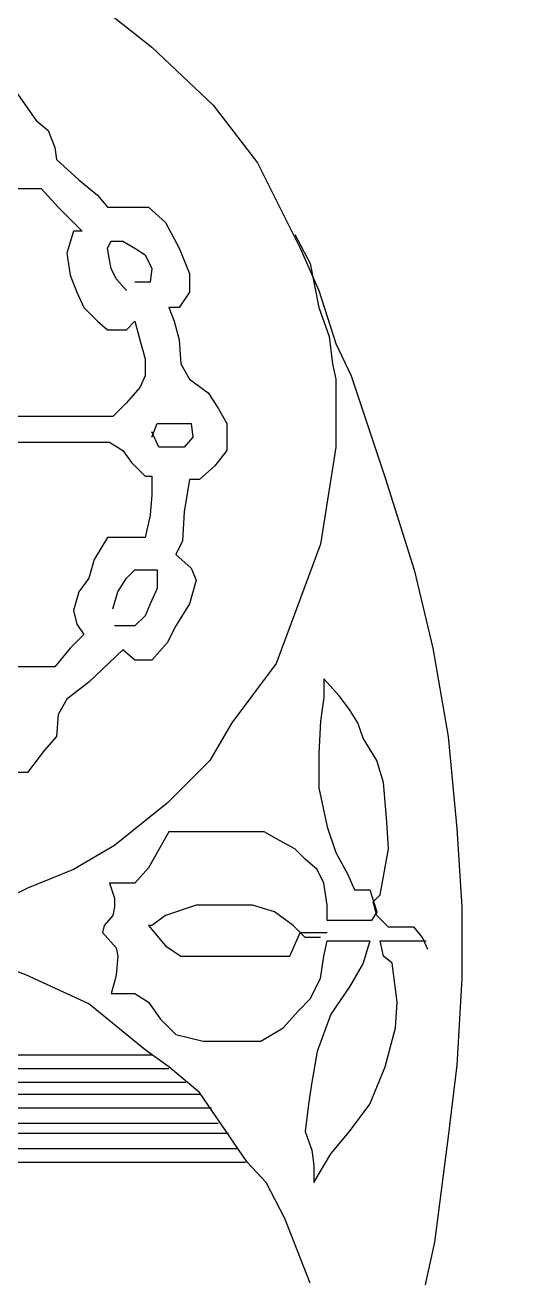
# Model space of a CAD drawing. Extents: x 748454 to 749044, y 4316681 to 4317708.
# Drawn here: x 748497.76 to 748500.74, y 4317540.15 to 4317547.51 of the extents above; entities that cross this region are included whole.
import ezdxf

# ---------------------------------------------------------------- set-up
doc = ezdxf.new("R2010")
doc.units = 0
doc.layers.get('0').update_dxf_attribs({"linetype": 'CONTINUOUS'})

msp = doc.modelspace()

# ---------------------------------------------------------------- linework, layer by layer
at = {"color": 0, "linetype": 'CONTINUOUS'}
for p, q in [((748498.21, 4317547.61), (748498.5, 4317547.38)), ((748498.21, 4317547.61), (748498.5, 4317547.38)), ((748498.5, 4317547.38), (748498.86, 4317547.04)), ((748498.5, 4317547.38), (748498.86, 4317547.04)), ((748497.7, 4317547.12), (748497.82, 4317546.95)), ((748497.7, 4317547.12), (748497.82, 4317546.95)), ((748498.86, 4317547.04), (748499.12, 4317546.7)), ((748498.86, 4317547.04), (748499.12, 4317546.7)), ((748497.82, 4317546.95), (748497.89, 4317546.89)), ((748497.82, 4317546.95), (748497.89, 4317546.89)), ((748497.89, 4317546.89), (748497.93, 4317546.79)), ((748497.89, 4317546.89), (748497.93, 4317546.79)), ((748497.93, 4317546.79), (748497.94, 4317546.72)), ((748497.93, 4317546.79), (748497.94, 4317546.72)), ((748497.94, 4317546.72), (748498.07, 4317546.6)), ((748497.94, 4317546.72), (748498.07, 4317546.6)), ((748499.12, 4317546.7), (748499.37, 4317546.2)), ((748499.12, 4317546.7), (748499.37, 4317546.2)), ((748497.68, 4317546.55), (748497.77, 4317546.55)), ((748497.68, 4317546.55), (748497.77, 4317546.55)), ((748497.77, 4317546.55), (748497.85, 4317546.55)), ((748497.77, 4317546.55), (748497.85, 4317546.55)), ((748497.85, 4317546.55), (748497.95, 4317546.44)), ((748497.85, 4317546.55), (748497.95, 4317546.44)), ((748498.07, 4317546.6), (748498.18, 4317546.51)), ((748498.07, 4317546.6), (748498.18, 4317546.51)), ((748498.18, 4317546.51), (748498.24, 4317546.44)), ((748498.18, 4317546.51), (748498.24, 4317546.44)), ((748497.95, 4317546.44), (748498.04, 4317546.35)), ((748497.95, 4317546.44), (748498.04, 4317546.35)), ((748498.24, 4317546.44), (748498.29, 4317546.44)), ((748498.24, 4317546.44), (748498.29, 4317546.44)), ((748498.29, 4317546.44), (748498.36, 4317546.44)), ((748498.29, 4317546.44), (748498.36, 4317546.44)), ((748498.36, 4317546.44), (748498.48, 4317546.44)), ((748498.36, 4317546.44), (748498.48, 4317546.44)), ((748498.48, 4317546.44), (748498.58, 4317546.35)), ((748498.48, 4317546.44), (748498.58, 4317546.35)), ((748498.04, 4317546.35), (748498.09, 4317546.3)), ((748498.04, 4317546.35), (748498.09, 4317546.3)), ((748498.58, 4317546.35), (748498.66, 4317546.2)), ((748498.58, 4317546.35), (748498.66, 4317546.2)), ((748498.04, 4317546.3), (748498, 4317546.17)), ((748498.04, 4317546.3), (748498, 4317546.17)), ((748498.09, 4317546.3), (748498.04, 4317546.3)), ((748498.09, 4317546.3), (748498.04, 4317546.3)), ((748498.24, 4317546.2), (748498.26, 4317546.24)), ((748498.24, 4317546.2), (748498.26, 4317546.24)), ((748498.26, 4317546.24), (748498.33, 4317546.24)), ((748498.26, 4317546.24), (748498.33, 4317546.24)), ((748498.33, 4317546.24), (748498.4, 4317546.2)), ((748498.33, 4317546.24), (748498.4, 4317546.2)), ((748499.34, 4317546.28), (748499.43, 4317546.11)), ((748499.34, 4317546.28), (748499.43, 4317546.11)), ((748498, 4317546.17), (748498.02, 4317546.04)), ((748498, 4317546.17), (748498.02, 4317546.04)), ((748498.25, 4317546.13), (748498.24, 4317546.2)), ((748498.25, 4317546.13), (748498.24, 4317546.2)), ((748498.4, 4317546.2), (748498.46, 4317546.16)), ((748498.4, 4317546.2), (748498.46, 4317546.16)), ((748498.66, 4317546.2), (748498.72, 4317546.05)), ((748498.66, 4317546.2), (748498.72, 4317546.05)), ((748499.37, 4317546.2), (748499.48, 4317545.95)), ((748499.37, 4317546.2), (748499.48, 4317545.95)), ((748498.26, 4317546.08), (748498.25, 4317546.13)), ((748498.26, 4317546.08), (748498.25, 4317546.13)), ((748498.46, 4317546.16), (748498.5, 4317546.08)), ((748498.46, 4317546.16), (748498.5, 4317546.08)), ((748499.43, 4317546.11), (748499.48, 4317545.85)), ((748499.43, 4317546.11), (748499.48, 4317545.85)), ((748498.02, 4317546.04), (748498.06, 4317545.94)), ((748498.02, 4317546.04), (748498.06, 4317545.94)), ((748498.29, 4317546.02), (748498.26, 4317546.08)), ((748498.29, 4317546.02), (748498.26, 4317546.08)), ((748498.35, 4317545.95), (748498.29, 4317546.02)), ((748498.35, 4317545.95), (748498.29, 4317546.02)), ((748498.5, 4317546.08), (748498.49, 4317546)), ((748498.5, 4317546.08), (748498.49, 4317546)), ((748498.72, 4317546.05), (748498.72, 4317545.94)), ((748498.72, 4317546.05), (748498.72, 4317545.94)), ((748498.46, 4317546), (748498.4, 4317546)), ((748498.46, 4317546), (748498.4, 4317546)), ((748498.49, 4317546), (748498.46, 4317546)), ((748498.49, 4317546), (748498.46, 4317546)), ((748499.48, 4317545.95), (748499.58, 4317545.64)), ((748499.48, 4317545.95), (748499.58, 4317545.64)), ((748498.06, 4317545.94), (748498.1, 4317545.85)), ((748498.06, 4317545.94), (748498.1, 4317545.85)), ((748498.72, 4317545.94), (748498.66, 4317545.85)), ((748498.72, 4317545.94), (748498.66, 4317545.85)), ((748498.1, 4317545.85), (748498.18, 4317545.77)), ((748498.1, 4317545.85), (748498.18, 4317545.77)), ((748498.66, 4317545.85), (748498.6, 4317545.85)), ((748498.6, 4317545.85), (748498.63, 4317545.77)), ((748498.66, 4317545.85), (748498.6, 4317545.85)), ((748498.6, 4317545.85), (748498.63, 4317545.77)), ((748499.48, 4317545.85), (748499.54, 4317545.68)), ((748499.48, 4317545.85), (748499.54, 4317545.68)), ((748498.18, 4317545.77), (748498.24, 4317545.72)), ((748498.18, 4317545.77), (748498.24, 4317545.72)), ((748498.35, 4317545.72), (748498.4, 4317545.77)), ((748498.35, 4317545.72), (748498.4, 4317545.77)), ((748498.4, 4317545.77), (748498.43, 4317545.66)), ((748498.4, 4317545.77), (748498.43, 4317545.66)), ((748498.63, 4317545.77), (748498.66, 4317545.66)), ((748498.63, 4317545.77), (748498.66, 4317545.66)), ((748498.24, 4317545.72), (748498.29, 4317545.72)), ((748498.24, 4317545.72), (748498.29, 4317545.72)), ((748498.29, 4317545.72), (748498.35, 4317545.72)), ((748498.29, 4317545.72), (748498.35, 4317545.72)), ((748498.43, 4317545.66), (748498.46, 4317545.55)), ((748498.43, 4317545.66), (748498.46, 4317545.55)), ((748498.66, 4317545.66), (748498.67, 4317545.52)), ((748498.66, 4317545.66), (748498.67, 4317545.52)), ((748499.54, 4317545.68), (748499.56, 4317545.52)), ((748499.54, 4317545.68), (748499.56, 4317545.52)), ((748499.58, 4317545.64), (748499.67, 4317545.45)), ((748499.58, 4317545.64), (748499.67, 4317545.45)), ((748498.46, 4317545.55), (748498.46, 4317545.45)), ((748498.46, 4317545.55), (748498.46, 4317545.45)), ((748498.67, 4317545.52), (748498.72, 4317545.43)), ((748498.67, 4317545.52), (748498.72, 4317545.43)), ((748499.56, 4317545.52), (748499.58, 4317545.43)), ((748499.56, 4317545.52), (748499.58, 4317545.43)), ((748498.46, 4317545.45), (748498.43, 4317545.38)), ((748498.46, 4317545.45), (748498.43, 4317545.38)), ((748498.72, 4317545.43), (748498.83, 4317545.35)), ((748498.72, 4317545.43), (748498.83, 4317545.35)), ((748499.58, 4317545.43), (748499.58, 4317545.03)), ((748499.58, 4317545.43), (748499.58, 4317545.03)), ((748499.67, 4317545.45), (748499.87, 4317544.85)), ((748499.67, 4317545.45), (748499.87, 4317544.85)), ((748498.43, 4317545.38), (748498.35, 4317545.29)), ((748498.43, 4317545.38), (748498.35, 4317545.29)), ((748498.35, 4317545.29), (748498.27, 4317545.21)), ((748498.35, 4317545.29), (748498.27, 4317545.21)), ((748498.83, 4317545.35), (748498.89, 4317545.26)), ((748498.83, 4317545.35), (748498.89, 4317545.26)), ((748497.79, 4317545.21), (748497.69, 4317545.21)), ((748497.79, 4317545.21), (748497.69, 4317545.21)), ((748497.96, 4317545.21), (748497.79, 4317545.21)), ((748497.96, 4317545.21), (748497.79, 4317545.21)), ((748498.13, 4317545.21), (748497.96, 4317545.21)), ((748498.13, 4317545.21), (748497.96, 4317545.21)), ((748498.27, 4317545.21), (748498.13, 4317545.21)), ((748498.27, 4317545.21), (748498.13, 4317545.21)), ((748498.89, 4317545.26), (748498.94, 4317545.17)), ((748498.89, 4317545.26), (748498.94, 4317545.17)), ((748498.5, 4317545.09), (748498.53, 4317545.17)), ((748498.5, 4317545.09), (748498.53, 4317545.17)), ((748498.53, 4317545.17), (748498.58, 4317545.17)), ((748498.53, 4317545.17), (748498.58, 4317545.17)), ((748498.58, 4317545.17), (748498.66, 4317545.17)), ((748498.58, 4317545.17), (748498.66, 4317545.17)), ((748498.66, 4317545.17), (748498.73, 4317545.17)), ((748498.66, 4317545.17), (748498.73, 4317545.17)), ((748498.73, 4317545.17), (748498.74, 4317545.09)), ((748498.73, 4317545.17), (748498.74, 4317545.09)), ((748498.94, 4317545.17), (748498.94, 4317545.01)), ((748498.94, 4317545.17), (748498.94, 4317545.01)), ((748497.69, 4317545.06), (748497.79, 4317545.06)), ((748497.69, 4317545.06), (748497.79, 4317545.06)), ((748497.79, 4317545.06), (748497.97, 4317545.06)), ((748497.79, 4317545.06), (748497.97, 4317545.06)), ((748497.97, 4317545.06), (748498.15, 4317545.06)), ((748497.97, 4317545.06), (748498.15, 4317545.06)), ((748498.15, 4317545.06), (748498.25, 4317545.06)), ((748498.15, 4317545.06), (748498.25, 4317545.06)), ((748498.25, 4317545.06), (748498.33, 4317545.01)), ((748498.25, 4317545.06), (748498.33, 4317545.01)), ((748498.54, 4317545.03), (748498.5, 4317545.12)), ((748498.54, 4317545.03), (748498.5, 4317545.12)), ((748498.74, 4317545.09), (748498.69, 4317545.03)), ((748498.74, 4317545.09), (748498.69, 4317545.03)), ((748498.33, 4317545.01), (748498.38, 4317544.94)), ((748498.33, 4317545.01), (748498.38, 4317544.94)), ((748498.58, 4317545.03), (748498.54, 4317545.03)), ((748498.58, 4317545.03), (748498.54, 4317545.03)), ((748498.64, 4317545.03), (748498.58, 4317545.03)), ((748498.64, 4317545.03), (748498.58, 4317545.03)), ((748498.69, 4317545.03), (748498.64, 4317545.03)), ((748498.69, 4317545.03), (748498.64, 4317545.03)), ((748498.94, 4317545.01), (748498.87, 4317544.92)), ((748498.94, 4317545.01), (748498.87, 4317544.92)), ((748499.58, 4317545.03), (748499.49, 4317544.46)), ((748499.58, 4317545.03), (748499.49, 4317544.46)), ((748498.38, 4317544.94), (748498.46, 4317544.86)), ((748498.38, 4317544.94), (748498.46, 4317544.86)), ((748498.87, 4317544.92), (748498.78, 4317544.84)), ((748498.87, 4317544.92), (748498.78, 4317544.84)), ((748498.46, 4317544.86), (748498.5, 4317544.86)), ((748498.46, 4317544.86), (748498.5, 4317544.86)), ((748498.5, 4317544.86), (748498.5, 4317544.75)), ((748498.5, 4317544.86), (748498.5, 4317544.75)), ((748498.72, 4317544.84), (748498.69, 4317544.65)), ((748498.72, 4317544.84), (748498.69, 4317544.65)), ((748498.78, 4317544.84), (748498.72, 4317544.84)), ((748498.78, 4317544.84), (748498.72, 4317544.84)), ((748499.87, 4317544.85), (748500.04, 4317544.31)), ((748499.87, 4317544.85), (748500.04, 4317544.31)), ((748498.5, 4317544.75), (748498.49, 4317544.63)), ((748498.5, 4317544.75), (748498.49, 4317544.63)), ((748498.49, 4317544.63), (748498.46, 4317544.5)), ((748498.49, 4317544.63), (748498.46, 4317544.5)), ((748498.69, 4317544.65), (748498.68, 4317544.48)), ((748498.69, 4317544.65), (748498.68, 4317544.48)), ((748498.24, 4317544.5), (748498.16, 4317544.37)), ((748498.24, 4317544.5), (748498.16, 4317544.37)), ((748498.33, 4317544.5), (748498.24, 4317544.5)), ((748498.33, 4317544.5), (748498.24, 4317544.5)), ((748498.4, 4317544.5), (748498.33, 4317544.5)), ((748498.4, 4317544.5), (748498.33, 4317544.5)), ((748498.46, 4317544.5), (748498.4, 4317544.5)), ((748498.46, 4317544.5), (748498.4, 4317544.5)), ((748498.68, 4317544.48), (748498.64, 4317544.4)), ((748498.68, 4317544.48), (748498.64, 4317544.4)), ((748498.64, 4317544.4), (748498.73, 4317544.32)), ((748498.64, 4317544.4), (748498.73, 4317544.32)), ((748499.49, 4317544.46), (748499.35, 4317544.08)), ((748499.49, 4317544.46), (748499.35, 4317544.08)), ((748498.16, 4317544.37), (748498.13, 4317544.26)), ((748498.16, 4317544.37), (748498.13, 4317544.26)), ((748498.13, 4317544.26), (748498.07, 4317544.18)), ((748498.13, 4317544.26), (748498.07, 4317544.18)), ((748498.3, 4317544.18), (748498.35, 4317544.26)), ((748498.3, 4317544.18), (748498.35, 4317544.26)), ((748498.35, 4317544.26), (748498.4, 4317544.31)), ((748498.35, 4317544.26), (748498.4, 4317544.31)), ((748498.4, 4317544.31), (748498.47, 4317544.31)), ((748498.4, 4317544.31), (748498.47, 4317544.31)), ((748498.47, 4317544.31), (748498.53, 4317544.31)), ((748498.47, 4317544.31), (748498.53, 4317544.31)), ((748498.53, 4317544.31), (748498.53, 4317544.2)), ((748498.53, 4317544.31), (748498.53, 4317544.2)), ((748498.76, 4317544.25), (748498.72, 4317544.11)), ((748498.76, 4317544.25), (748498.72, 4317544.11)), ((748498.73, 4317544.32), (748498.76, 4317544.25)), ((748498.73, 4317544.32), (748498.76, 4317544.25)), ((748500.04, 4317544.31), (748500.15, 4317543.85)), ((748500.04, 4317544.31), (748500.15, 4317543.85)), ((748498.07, 4317544.18), (748498.04, 4317544.07)), ((748498.07, 4317544.18), (748498.04, 4317544.07)), ((748498.27, 4317544.08), (748498.3, 4317544.18)), ((748498.27, 4317544.08), (748498.3, 4317544.18)), ((748498.53, 4317544.2), (748498.49, 4317544.11)), ((748498.53, 4317544.2), (748498.49, 4317544.11)), ((748498.49, 4317544.11), (748498.46, 4317544.04)), ((748498.49, 4317544.11), (748498.46, 4317544.04)), ((748498.72, 4317544.11), (748498.64, 4317543.98)), ((748498.72, 4317544.11), (748498.64, 4317543.98)), ((748498.04, 4317544.07), (748498.06, 4317543.99)), ((748498.04, 4317544.07), (748498.06, 4317543.99)), ((748498.46, 4317544.04), (748498.4, 4317543.98)), ((748498.46, 4317544.04), (748498.4, 4317543.98)), ((748499.35, 4317544.08), (748499.23, 4317543.76)), ((748499.35, 4317544.08), (748499.23, 4317543.76)), ((748498.06, 4317543.99), (748498.1, 4317543.93)), ((748498.06, 4317543.99), (748498.1, 4317543.93)), ((748498.3, 4317543.98), (748498.28, 4317543.98)), ((748498.3, 4317543.98), (748498.28, 4317543.98)), ((748498.35, 4317543.98), (748498.3, 4317543.98)), ((748498.35, 4317543.98), (748498.3, 4317543.98)), ((748498.4, 4317543.98), (748498.35, 4317543.98)), ((748498.4, 4317543.98), (748498.35, 4317543.98)), ((748498.64, 4317543.98), (748498.59, 4317543.88)), ((748498.64, 4317543.98), (748498.59, 4317543.88)), ((748498.1, 4317543.93), (748498.02, 4317543.85)), ((748498.1, 4317543.93), (748498.02, 4317543.85)), ((748498.02, 4317543.85), (748497.93, 4317543.74)), ((748498.02, 4317543.85), (748497.93, 4317543.74)), ((748498.33, 4317543.84), (748498.13, 4317543.65)), ((748498.33, 4317543.84), (748498.13, 4317543.65)), ((748498.4, 4317543.78), (748498.33, 4317543.84)), ((748498.4, 4317543.78), (748498.33, 4317543.84)), ((748498.59, 4317543.88), (748498.5, 4317543.78)), ((748498.59, 4317543.88), (748498.5, 4317543.78)), ((748500.15, 4317543.85), (748500.24, 4317543.33)), ((748500.15, 4317543.85), (748500.24, 4317543.33)), ((748497.85, 4317543.74), (748497.69, 4317543.74)), ((748497.85, 4317543.74), (748497.69, 4317543.74)), ((748497.93, 4317543.74), (748497.85, 4317543.74)), ((748497.93, 4317543.74), (748497.85, 4317543.74)), ((748498.43, 4317543.78), (748498.4, 4317543.78)), ((748498.43, 4317543.78), (748498.4, 4317543.78)), ((748498.5, 4317543.78), (748498.43, 4317543.78)), ((748498.5, 4317543.78), (748498.43, 4317543.78)), ((748499.23, 4317543.76), (748498.97, 4317543.41)), ((748499.23, 4317543.76), (748498.97, 4317543.41)), ((748499.6, 4317543.57), (748499.51, 4317543.67)), ((748499.51, 4317543.67), (748499.51, 4317543.56)), ((748499.6, 4317543.57), (748499.51, 4317543.67)), ((748499.51, 4317543.67), (748499.51, 4317543.56)), ((748498.13, 4317543.65), (748498, 4317543.55)), ((748498.13, 4317543.65), (748498, 4317543.55)), ((748498, 4317543.55), (748497.95, 4317543.46)), ((748498, 4317543.55), (748497.95, 4317543.46)), ((748499.51, 4317543.56), (748499.49, 4317543.42)), ((748499.51, 4317543.56), (748499.49, 4317543.42)), ((748499.66, 4317543.49), (748499.6, 4317543.57)), ((748499.66, 4317543.49), (748499.6, 4317543.57)), ((748497.95, 4317543.46), (748497.94, 4317543.33)), ((748497.95, 4317543.46), (748497.94, 4317543.33)), ((748499.71, 4317543.41), (748499.66, 4317543.49)), ((748499.71, 4317543.41), (748499.66, 4317543.49)), ((748498.97, 4317543.41), (748498.84, 4317543.19)), ((748498.97, 4317543.41), (748498.84, 4317543.19)), ((748499.49, 4317543.42), (748499.48, 4317543.23)), ((748499.49, 4317543.42), (748499.48, 4317543.23)), ((748499.74, 4317543.32), (748499.71, 4317543.41)), ((748499.74, 4317543.32), (748499.71, 4317543.41)), ((748497.94, 4317543.33), (748497.87, 4317543.25)), ((748497.94, 4317543.33), (748497.87, 4317543.25)), ((748499.82, 4317543.19), (748499.74, 4317543.32)), ((748499.82, 4317543.19), (748499.74, 4317543.32)), ((748500.24, 4317543.33), (748500.29, 4317542.79)), ((748500.24, 4317543.33), (748500.29, 4317542.79)), ((748497.87, 4317543.25), (748497.77, 4317543.12)), ((748497.87, 4317543.25), (748497.77, 4317543.12)), ((748499.48, 4317543.23), (748499.48, 4317543.03)), ((748499.48, 4317543.23), (748499.48, 4317543.03)), ((748498.84, 4317543.19), (748498.59, 4317542.94)), ((748498.84, 4317543.19), (748498.59, 4317542.94)), ((748499.86, 4317543.06), (748499.82, 4317543.19)), ((748499.86, 4317543.06), (748499.82, 4317543.19)), ((748497.77, 4317543.12), (748497.68, 4317543.12)), ((748497.77, 4317543.12), (748497.68, 4317543.12)), ((748499.48, 4317543.03), (748499.53, 4317542.8)), ((748499.48, 4317543.03), (748499.53, 4317542.8)), ((748499.88, 4317542.83), (748499.86, 4317543.06)), ((748499.88, 4317542.83), (748499.86, 4317543.06)), ((748498.59, 4317542.94), (748498.28, 4317542.69)), ((748498.59, 4317542.94), (748498.28, 4317542.69)), ((748499.53, 4317542.8), (748499.58, 4317542.65)), ((748499.53, 4317542.8), (748499.58, 4317542.65)), ((748499.89, 4317542.67), (748499.88, 4317542.83)), ((748499.89, 4317542.67), (748499.88, 4317542.83)), ((748500.29, 4317542.79), (748500.32, 4317542.33)), ((748500.29, 4317542.79), (748500.32, 4317542.33)), ((748498.6, 4317542.77), (748498.53, 4317542.65)), ((748498.6, 4317542.77), (748498.53, 4317542.65)), ((748498.68, 4317542.77), (748498.6, 4317542.77)), ((748498.68, 4317542.77), (748498.6, 4317542.77)), ((748498.8, 4317542.77), (748498.68, 4317542.77)), ((748498.8, 4317542.77), (748498.68, 4317542.77)), ((748498.96, 4317542.77), (748498.8, 4317542.77)), ((748498.96, 4317542.77), (748498.8, 4317542.77)), ((748499.16, 4317542.77), (748498.96, 4317542.77)), ((748499.16, 4317542.77), (748498.96, 4317542.77)), ((748499.25, 4317542.72), (748499.16, 4317542.77)), ((748499.25, 4317542.72), (748499.16, 4317542.77)), ((748499.34, 4317542.67), (748499.25, 4317542.72)), ((748499.34, 4317542.67), (748499.25, 4317542.72)), ((748498.28, 4317542.69), (748498.04, 4317542.55)), ((748498.28, 4317542.69), (748498.04, 4317542.55)), ((748498.53, 4317542.65), (748498.48, 4317542.56)), ((748498.53, 4317542.65), (748498.48, 4317542.56)), ((748499.4, 4317542.61), (748499.34, 4317542.67)), ((748499.4, 4317542.61), (748499.34, 4317542.67)), ((748499.58, 4317542.65), (748499.65, 4317542.52)), ((748499.58, 4317542.65), (748499.65, 4317542.52)), ((748499.84, 4317542.4), (748499.89, 4317542.67)), ((748499.84, 4317542.4), (748499.89, 4317542.67)), ((748498.48, 4317542.56), (748498.4, 4317542.47)), ((748498.48, 4317542.56), (748498.4, 4317542.47)), ((748499.47, 4317542.55), (748499.4, 4317542.61)), ((748499.47, 4317542.55), (748499.4, 4317542.61)), ((748498.04, 4317542.55), (748497.77, 4317542.44)), ((748498.04, 4317542.55), (748497.77, 4317542.44)), ((748499.51, 4317542.47), (748499.47, 4317542.55)), ((748499.51, 4317542.47), (748499.47, 4317542.55)), ((748499.65, 4317542.52), (748499.69, 4317542.43)), ((748499.65, 4317542.52), (748499.69, 4317542.43)), ((748497.77, 4317542.44), (748497.57, 4317542.34)), ((748497.77, 4317542.44), (748497.57, 4317542.34)), ((748498.3, 4317542.47), (748498.25, 4317542.47)), ((748498.25, 4317542.47), (748498.28, 4317542.38)), ((748498.3, 4317542.47), (748498.25, 4317542.47)), ((748498.25, 4317542.47), (748498.28, 4317542.38)), ((748498.35, 4317542.47), (748498.3, 4317542.47)), ((748498.35, 4317542.47), (748498.3, 4317542.47)), ((748498.4, 4317542.47), (748498.35, 4317542.47)), ((748498.4, 4317542.47), (748498.35, 4317542.47)), ((748499.53, 4317542.34), (748499.51, 4317542.47)), ((748499.53, 4317542.34), (748499.51, 4317542.47)), ((748499.69, 4317542.43), (748499.78, 4317542.43)), ((748499.69, 4317542.43), (748499.78, 4317542.43)), ((748499.78, 4317542.43), (748499.82, 4317542.3)), ((748499.78, 4317542.43), (748499.82, 4317542.3)), ((748498.28, 4317542.38), (748498.28, 4317542.33)), ((748498.28, 4317542.38), (748498.28, 4317542.33)), ((748498.76, 4317542.34), (748498.58, 4317542.28)), ((748498.76, 4317542.34), (748498.58, 4317542.28)), ((748498.86, 4317542.34), (748498.76, 4317542.34)), ((748498.86, 4317542.34), (748498.76, 4317542.34)), ((748498.94, 4317542.34), (748498.86, 4317542.34)), ((748498.94, 4317542.34), (748498.86, 4317542.34)), ((748499.09, 4317542.34), (748498.94, 4317542.34)), ((748499.09, 4317542.34), (748498.94, 4317542.34)), ((748499.22, 4317542.3), (748499.09, 4317542.34)), ((748499.22, 4317542.3), (748499.09, 4317542.34)), ((748499.53, 4317542.25), (748499.53, 4317542.34)), ((748499.53, 4317542.25), (748499.53, 4317542.34)), ((748499.8, 4317542.36), (748499.84, 4317542.4)), ((748499.8, 4317542.36), (748499.84, 4317542.4)), ((748499.82, 4317542.28), (748499.8, 4317542.36)), ((748499.82, 4317542.28), (748499.8, 4317542.36)), ((748498.27, 4317542.28), (748498.22, 4317542.22)), ((748498.27, 4317542.28), (748498.22, 4317542.22)), ((748498.28, 4317542.33), (748498.27, 4317542.28)), ((748498.28, 4317542.33), (748498.27, 4317542.28)), ((748498.58, 4317542.28), (748498.5, 4317542.22)), ((748498.58, 4317542.28), (748498.5, 4317542.22)), ((748499.33, 4317542.22), (748499.22, 4317542.3)), ((748499.33, 4317542.22), (748499.22, 4317542.3)), ((748499.82, 4317542.3), (748499.79, 4317542.25)), ((748499.82, 4317542.3), (748499.79, 4317542.25)), ((748499.89, 4317542.21), (748499.82, 4317542.28)), ((748499.89, 4317542.21), (748499.82, 4317542.28)), ((748500.32, 4317542.33), (748500.32, 4317541.91)), ((748500.32, 4317542.33), (748500.32, 4317541.91)), ((748498.22, 4317542.22), (748498.21, 4317542.18)), ((748498.22, 4317542.22), (748498.21, 4317542.18)), ((748498.5, 4317542.22), (748498.48, 4317542.22)), ((748498.48, 4317542.22), (748498.58, 4317542.1)), ((748498.5, 4317542.22), (748498.48, 4317542.22)), ((748498.48, 4317542.22), (748498.58, 4317542.1)), ((748499.4, 4317542.15), (748499.33, 4317542.22)), ((748499.4, 4317542.15), (748499.33, 4317542.22)), ((748499.57, 4317542.25), (748499.53, 4317542.25)), ((748499.57, 4317542.25), (748499.53, 4317542.25)), ((748499.64, 4317542.25), (748499.57, 4317542.25)), ((748499.64, 4317542.25), (748499.57, 4317542.25)), ((748499.73, 4317542.25), (748499.64, 4317542.25)), ((748499.73, 4317542.25), (748499.64, 4317542.25)), ((748499.79, 4317542.25), (748499.73, 4317542.25)), ((748499.79, 4317542.25), (748499.73, 4317542.25)), ((748499.97, 4317542.21), (748499.89, 4317542.21)), ((748499.97, 4317542.21), (748499.89, 4317542.21)), ((748500.04, 4317542.21), (748499.97, 4317542.21)), ((748500.04, 4317542.21), (748499.97, 4317542.21)), ((748500.09, 4317542.15), (748500.04, 4317542.21)), ((748500.09, 4317542.15), (748500.04, 4317542.21)), ((748498.21, 4317542.18), (748498.29, 4317542.09)), ((748498.21, 4317542.18), (748498.29, 4317542.09)), ((748499.31, 4317542.04), (748499.37, 4317542.18)), ((748499.31, 4317542.04), (748499.37, 4317542.18)), ((748499.37, 4317542.18), (748499.47, 4317542.18)), ((748499.37, 4317542.18), (748499.47, 4317542.18)), ((748499.49, 4317542.15), (748499.4, 4317542.15)), ((748499.49, 4317542.15), (748499.4, 4317542.15)), ((748499.47, 4317542.18), (748499.53, 4317542.18)), ((748499.47, 4317542.18), (748499.53, 4317542.18)), ((748499.51, 4317542.04), (748499.53, 4317542.13)), ((748499.51, 4317542.04), (748499.53, 4317542.13)), ((748499.53, 4317542.13), (748499.63, 4317542.13)), ((748499.53, 4317542.13), (748499.63, 4317542.13)), ((748499.63, 4317542.13), (748499.71, 4317542.13)), ((748499.63, 4317542.13), (748499.71, 4317542.13)), ((748499.71, 4317542.13), (748499.78, 4317542.13)), ((748499.71, 4317542.13), (748499.78, 4317542.13)), ((748499.78, 4317542.13), (748499.74, 4317542)), ((748499.78, 4317542.13), (748499.74, 4317542)), ((748499.86, 4317542.04), (748499.84, 4317542.13)), ((748499.84, 4317542.13), (748499.94, 4317542.13)), ((748499.86, 4317542.04), (748499.84, 4317542.13)), ((748499.84, 4317542.13), (748499.94, 4317542.13)), ((748499.94, 4317542.13), (748500.02, 4317542.13)), ((748499.94, 4317542.13), (748500.02, 4317542.13)), ((748500.02, 4317542.13), (748500.11, 4317542.13)), ((748500.02, 4317542.13), (748500.11, 4317542.13)), ((748500.12, 4317542.08), (748500.09, 4317542.15)), ((748500.12, 4317542.08), (748500.09, 4317542.15)), ((748497.76, 4317541.93), (748497.36, 4317542.08)), ((748497.76, 4317541.93), (748497.36, 4317542.08)), ((748498.29, 4317542.09), (748498.3, 4317542.04)), ((748498.29, 4317542.09), (748498.3, 4317542.04)), ((748498.58, 4317542.1), (748498.67, 4317542.04)), ((748498.58, 4317542.1), (748498.67, 4317542.04)), ((748498.3, 4317542.04), (748498.29, 4317541.93)), ((748498.3, 4317542.04), (748498.29, 4317541.93)), ((748498.67, 4317542.04), (748498.79, 4317542.04)), ((748498.67, 4317542.04), (748498.79, 4317542.04)), ((748498.79, 4317542.04), (748498.92, 4317542.04)), ((748498.79, 4317542.04), (748498.92, 4317542.04)), ((748498.92, 4317542.04), (748499.04, 4317542.04)), ((748498.92, 4317542.04), (748499.04, 4317542.04)), ((748499.04, 4317542.04), (748499.14, 4317542.04)), ((748499.04, 4317542.04), (748499.14, 4317542.04)), ((748499.14, 4317542.04), (748499.23, 4317542.04)), ((748499.14, 4317542.04), (748499.23, 4317542.04)), ((748499.23, 4317542.04), (748499.31, 4317542.04)), ((748499.23, 4317542.04), (748499.31, 4317542.04)), ((748499.49, 4317541.91), (748499.51, 4317542.04)), ((748499.49, 4317541.91), (748499.51, 4317542.04)), ((748499.74, 4317542), (748499.66, 4317541.86)), ((748499.74, 4317542), (748499.66, 4317541.86)), ((748499.91, 4317542), (748499.86, 4317542.04)), ((748499.91, 4317542), (748499.86, 4317542.04)), ((748499.94, 4317541.77), (748499.91, 4317542)), ((748499.94, 4317541.77), (748499.91, 4317542)), ((748498.13, 4317541.76), (748497.76, 4317541.93)), ((748498.13, 4317541.76), (748497.76, 4317541.93)), ((748498.29, 4317541.93), (748498.28, 4317541.89)), ((748498.29, 4317541.93), (748498.28, 4317541.89)), ((748499.43, 4317541.79), (748499.49, 4317541.91)), ((748499.43, 4317541.79), (748499.49, 4317541.91)), ((748500.32, 4317541.91), (748500.29, 4317541.4)), ((748500.32, 4317541.91), (748500.29, 4317541.4)), ((748498.28, 4317541.89), (748498.26, 4317541.82)), ((748498.28, 4317541.89), (748498.26, 4317541.82)), ((748499.66, 4317541.86), (748499.55, 4317541.7)), ((748499.66, 4317541.86), (748499.55, 4317541.7)), ((748498.46, 4317541.49), (748498.13, 4317541.76)), ((748498.46, 4317541.49), (748498.13, 4317541.76)), ((748498.26, 4317541.82), (748498.35, 4317541.82)), ((748498.26, 4317541.82), (748498.35, 4317541.82)), ((748498.35, 4317541.82), (748498.4, 4317541.82)), ((748498.35, 4317541.82), (748498.4, 4317541.82)), ((748498.4, 4317541.82), (748498.48, 4317541.77)), ((748498.4, 4317541.82), (748498.48, 4317541.77)), ((748498.48, 4317541.77), (748498.55, 4317541.67)), ((748498.48, 4317541.77), (748498.55, 4317541.67)), ((748499.36, 4317541.72), (748499.43, 4317541.79)), ((748499.36, 4317541.72), (748499.43, 4317541.79)), ((748499.93, 4317541.62), (748499.94, 4317541.77)), ((748499.93, 4317541.62), (748499.94, 4317541.77)), ((748499.27, 4317541.62), (748499.36, 4317541.72)), ((748499.27, 4317541.62), (748499.36, 4317541.72)), ((748499.55, 4317541.7), (748499.47, 4317541.48)), ((748499.55, 4317541.7), (748499.47, 4317541.48)), ((748498.55, 4317541.67), (748498.64, 4317541.58)), ((748498.55, 4317541.67), (748498.64, 4317541.58)), ((748499.14, 4317541.54), (748499.27, 4317541.62)), ((748499.14, 4317541.54), (748499.27, 4317541.62)), ((748499.87, 4317541.39), (748499.93, 4317541.62)), ((748499.87, 4317541.39), (748499.93, 4317541.62)), ((748498.64, 4317541.58), (748498.8, 4317541.54)), ((748498.64, 4317541.58), (748498.8, 4317541.54)), ((748498.8, 4317541.54), (748498.96, 4317541.54)), ((748498.8, 4317541.54), (748498.96, 4317541.54)), ((748498.96, 4317541.54), (748499.14, 4317541.54)), ((748498.96, 4317541.54), (748499.14, 4317541.54)), ((748497.49, 4317541.46), (748498.33, 4317541.46)), ((748497.49, 4317541.46), (748498.33, 4317541.46)), ((748498.33, 4317541.46), (748498.5, 4317541.46)), ((748498.33, 4317541.46), (748498.5, 4317541.46)), ((748498.6, 4317541.39), (748498.46, 4317541.49)), ((748498.6, 4317541.39), (748498.46, 4317541.49)), ((748499.47, 4317541.48), (748499.44, 4317541.3)), ((748499.47, 4317541.48), (748499.44, 4317541.3)), ((748497.53, 4317541.38), (748498.6, 4317541.38)), ((748497.53, 4317541.38), (748498.6, 4317541.38)), ((748498.78, 4317541.24), (748498.6, 4317541.39)), ((748498.78, 4317541.24), (748498.6, 4317541.39)), ((748499.78, 4317541.17), (748499.87, 4317541.39)), ((748499.78, 4317541.17), (748499.87, 4317541.39)), ((748500.29, 4317541.4), (748500.24, 4317540.98)), ((748500.29, 4317541.4), (748500.24, 4317540.98)), ((748497.53, 4317541.3), (748498.7, 4317541.3)), ((748497.53, 4317541.3), (748498.7, 4317541.3)), ((748499.06, 4317540.83), (748498.78, 4317541.24)), ((748499.06, 4317540.83), (748498.78, 4317541.24)), ((748499.44, 4317541.3), (748499.42, 4317541.17)), ((748499.44, 4317541.3), (748499.42, 4317541.17)), ((748497.53, 4317541.23), (748498.78, 4317541.23)), ((748497.53, 4317541.23), (748498.78, 4317541.23)), ((748499.42, 4317541.17), (748499.4, 4317541.01)), ((748499.42, 4317541.17), (748499.4, 4317541.01)), ((748499.66, 4317541.01), (748499.78, 4317541.17)), ((748499.66, 4317541.01), (748499.78, 4317541.17)), ((748497.53, 4317541.15), (748498.85, 4317541.15)), ((748497.53, 4317541.15), (748498.85, 4317541.15)), ((748497.53, 4317541.06), (748498.89, 4317541.06)), ((748497.53, 4317541.06), (748498.89, 4317541.06)), ((748497.53, 4317541), (748498.95, 4317541)), ((748497.53, 4317541), (748498.95, 4317541)), ((748499.4, 4317541.01), (748499.44, 4317540.9)), ((748499.4, 4317541.01), (748499.44, 4317540.9)), ((748499.55, 4317540.88), (748499.66, 4317541.01)), ((748499.55, 4317540.88), (748499.66, 4317541.01)), ((748500.24, 4317540.98), (748500.16, 4317540.36)), ((748500.24, 4317540.98), (748500.16, 4317540.36)), ((748497.53, 4317540.91), (748499, 4317540.91)), ((748497.53, 4317540.91), (748499, 4317540.91)), ((748499.44, 4317540.9), (748499.45, 4317540.81)), ((748499.44, 4317540.9), (748499.45, 4317540.81)), ((748499.45, 4317540.71), (748499.55, 4317540.88)), ((748499.45, 4317540.71), (748499.55, 4317540.88)), ((748497.53, 4317540.83), (748499.05, 4317540.83)), ((748497.53, 4317540.83), (748499.05, 4317540.83)), ((748499.17, 4317540.71), (748499.06, 4317540.83)), ((748499.17, 4317540.71), (748499.06, 4317540.83)), ((748499.45, 4317540.81), (748499.45, 4317540.71)), ((748499.45, 4317540.81), (748499.45, 4317540.71)), ((748499.28, 4317540.5), (748499.17, 4317540.71)), ((748499.28, 4317540.5), (748499.17, 4317540.71)), ((748499.43, 4317540.12), (748499.28, 4317540.5)), ((748499.43, 4317540.12), (748499.28, 4317540.5)), ((748500.16, 4317540.36), (748500.04, 4317539.82)), ((748500.16, 4317540.36), (748500.04, 4317539.82))]:
    msp.add_line(p, q, dxfattribs=at)

# ---------------------------------------------------------------- meshes
mesh = msp.add_polyface(dxfattribs=at)
corners = [(748454.5, 4316681), (748454.5, 4316681), (748454.5, 4316871.9618), (748762.5, 4316681), (748454.5, 4317046.4935), (749044, 4316681), (748454.5, 4317707.5), (749044, 4317342.0065), (749044, 4317707.5)]
mesh.append_faces([[corners[k] for k in face] for face in [(0, 1, 3, 2), (2, 3, 5, 4), (4, 5, 7, 6), (6, 7, 8, 8)]], dxfattribs={"vtx0": -1, "vtx2": -1, "color": 0})
mesh = msp.add_polyface(dxfattribs=at)
corners = [(748464.5, 4317521), (748464.5, 4317521), (748464.5, 4317695.2713), (748745.58, 4317521), (748464.5, 4317701.5), (748745.58, 4317527.2287), (748745.58, 4317701.5)]
mesh.append_faces([[corners[k] for k in face] for face in [(0, 1, 3, 2), (2, 3, 5, 4), (4, 5, 6, 6)]], dxfattribs={"vtx0": -1, "vtx2": -1, "color": 0})

doc.saveas('drawing.dxf')
